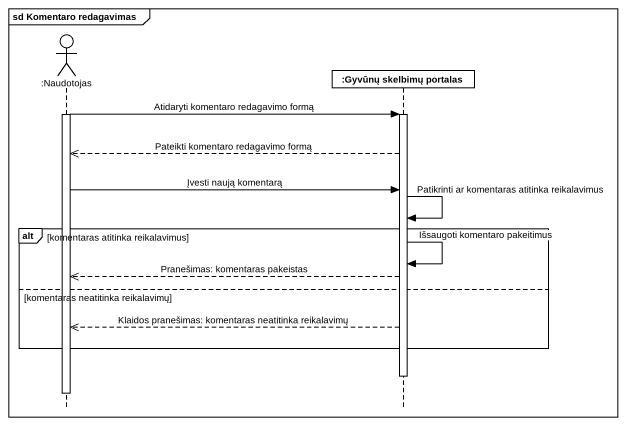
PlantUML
@startuml
mainframe sd Komentaro redagavimas
hide footbox
actor ":Naudotojas" as Naudotojas
participant ":Gyvūnų skelbimų portalas" as Gyvūnų_skelbimų_portalas

activate Naudotojas
Naudotojas -> Gyvūnų_skelbimų_portalas : Atidaryti komentaro redagavimo formą
activate Gyvūnų_skelbimų_portalas
Gyvūnų_skelbimų_portalas -->> Naudotojas : Pateikti komentaro redagavimo formą
Naudotojas -> Gyvūnų_skelbimų_portalas : Įvesti naują komentarą
Gyvūnų_skelbimų_portalas -> Gyvūnų_skelbimų_portalas : Patikrinti ar komentaras atitinka reikalavimus
alt komentaras atitinka reikalavimus
  Gyvūnų_skelbimų_portalas -> Gyvūnų_skelbimų_portalas : Išsaugoti komentaro pakeitimus
  Gyvūnų_skelbimų_portalas -->> Naudotojas : Pranešimas: komentaras pakeistas
else komentaras neatitinka reikalavimų
  Gyvūnų_skelbimų_portalas -->> Naudotojas : Klaidos pranešimas: komentaras neatitinka reikalavimų
end
deactivate Gyvūnų_skelbimų_portalas
deactivate Naudotojas
@enduml
